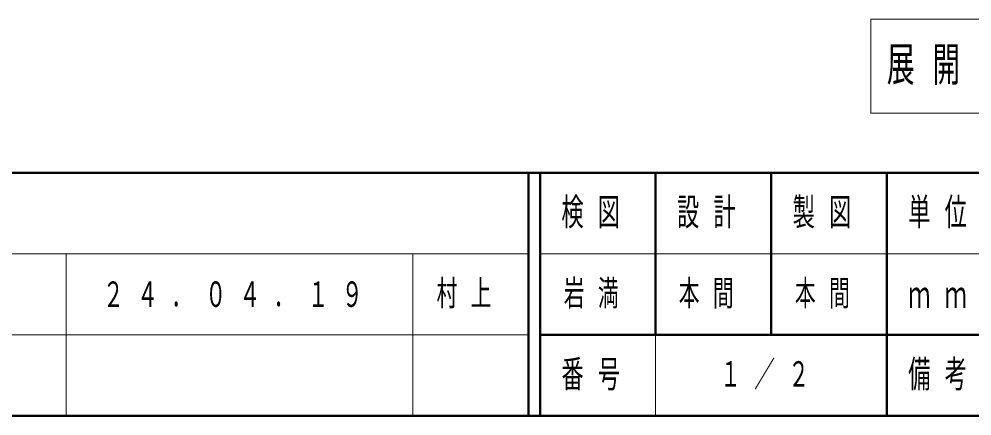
# Model space of a CAD drawing. Units: millimetres on the paper, scale 1:60. Extents: x -385 to 0, y -297 to 267.
# Drawn here: x -287.6 to -205.1, y 0 to 34.3 of the extents above; entities that cross this region are included whole.
import ezdxf

# ---------------------------------------------------------------- set-up
doc = ezdxf.new("R2010")
doc.units = ezdxf.units.MM
doc.layers.add('LY_1', color=140, linetype='Continuous', lineweight=50)
doc.styles.add('ＭＳ ゴシック', font='')
doc.styles.get('ＭＳ ゴシック').set_extended_font_data('MS Gothic')

msp = doc.modelspace()

# ---------------------------------------------------------------- linework, layer by layer
at = {"layer": 'LY_1', "color": 7, "lineweight": 13}
for p, q in [((-213.9, 34.283), (-213.9, 26.149)), ((-171.1, 34.283), (-213.9, 34.283)), ((-213.9, 26.149), (-171.1, 26.149)), ((-385, 14), (-243.5, 14)), ((-283.5, 14), (-283.5, 0)), ((-253.5, 14), (-253.5, 0)), ((-242.5, 14), (-187.5, 14)), ((-385, 7), (-243.5, 7)), ((-232.5, 7), (-232.5, 0))]:
    msp.add_line(p, q, dxfattribs=at)
at = {"layer": 'LY_1', "color": 7}
for p, q in [((-385, 21), (0, 21)), ((-385, 0), (0, 0))]:
    msp.add_line(p, q, dxfattribs=at)
at = {"layer": 'LY_1'}
for p, q in [((-243.5, 21), (-243.5, 0)), ((-242.5, 21), (-242.5, 0)), ((-232.5, 21), (-232.5, 7)), ((-222.5, 21), (-222.5, 7)), ((-212.5, 21), (-212.5, 0)), ((-242.5, 7), (0, 7))]:
    msp.add_line(p, q, dxfattribs=at)

# ---------------------------------------------------------------- texts
at = {"layer": 'LY_1', "color": 7, "style": 'ＭＳ ゴシック'}
for s, insert, char_height, attachment_point in [('\\T1.64;\\W0.6;展開図\u3000Ｓ＝１／６０', (-212.5, 30.216), 2.933, 4), ('\\T1.64;\\W0.6;検図', (-237.5, 17.5), 2.346, 5), ('\\T1.64;\\W0.6;設計', (-227.5, 17.5), 2.346, 5), ('\\T1.64;\\W0.6;製図', (-217.5, 17.5), 2.346, 5), ('\\T1.64;\\W0.6;単位', (-207.5, 17.5), 2.346, 5), ('\\T1.64;\\W0.6;２４．０４．１９', (-268.5, 10.5), 2.199, 5), ('\\T1.64;\\W0.6;村上', (-248.5, 10.5), 2.199, 5), ('\\T1.64;\\W0.6;岩満', (-237.5, 10.5), 2.199, 5), ('\\T1.64;\\W0.6;本間', (-230.5, 10.5), 2.199, 4), ('\\T1.64;\\W0.6;本間', (-217.5, 10.5), 2.199, 5), ('\\T1.64;\\W0.6;ｍｍ', (-207.5, 10.5), 2.346, 5), ('\\T1.64;\\W0.6;番号', (-237.5, 3.5), 2.346, 5), ('\\T1.64;\\W0.6;１／２', (-222.5, 3.5), 2.199, 5), ('\\T1.64;\\W0.6;備考', (-207.5, 3.5), 2.346, 5)]:
    msp.add_mtext(s, dxfattribs=dict(at, insert=insert, char_height=char_height, attachment_point=attachment_point))

doc.saveas('drawing.dxf')
